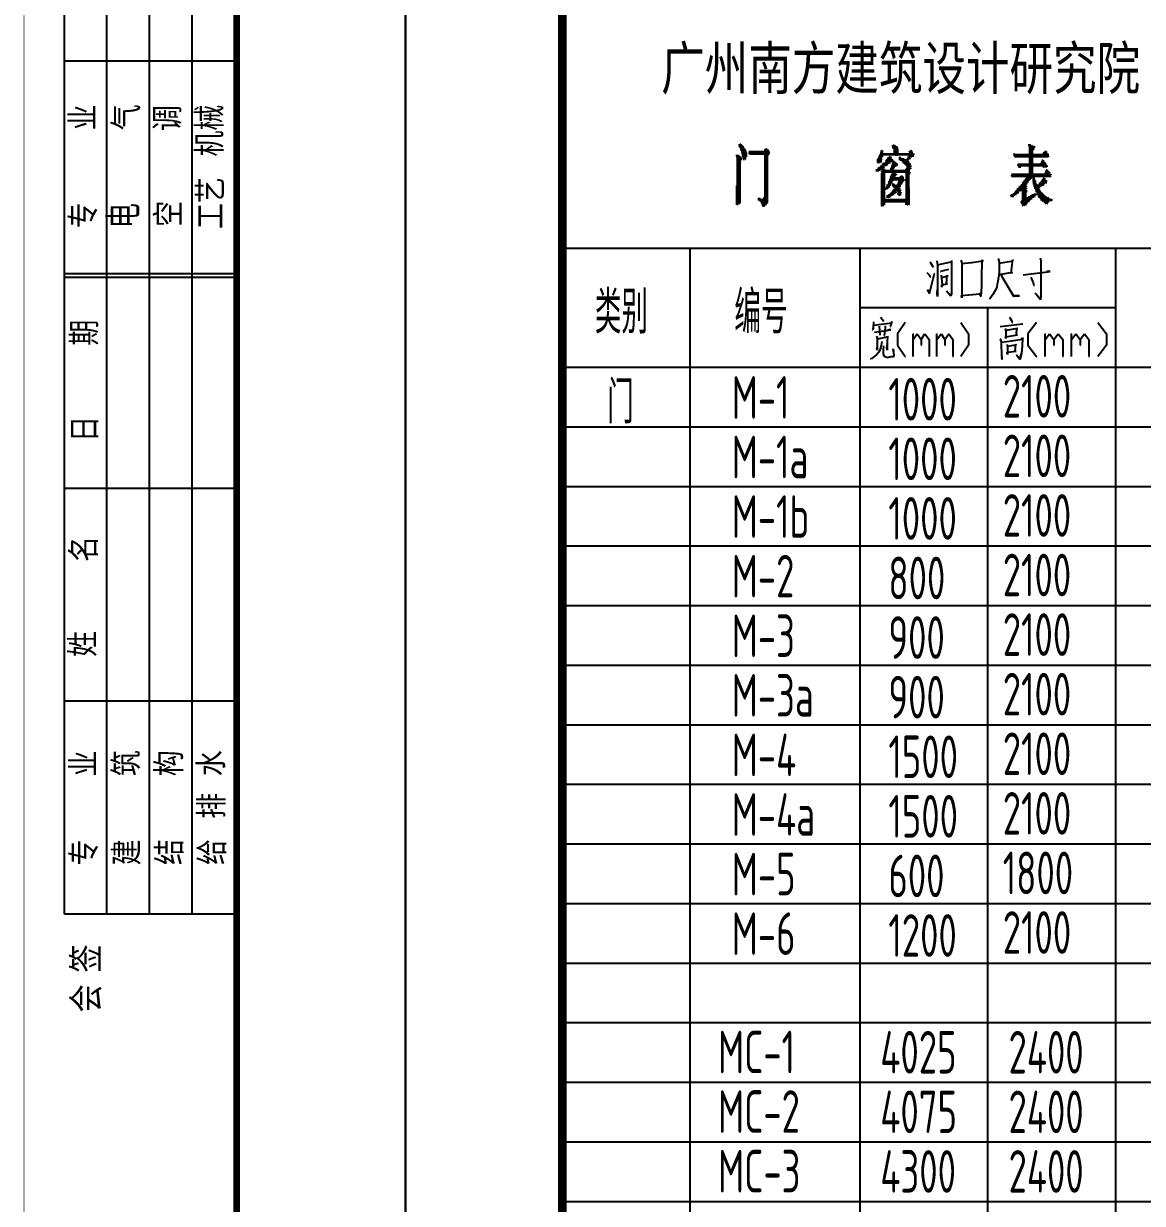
# Model space of a CAD drawing. Extents: x -357449 to -117302, y 127569 to 244935.
# Drawn here: x -351355 to -344784, y 147571 to 154501 of the extents above; entities that cross this region are included whole.
import ezdxf

# ---------------------------------------------------------------- set-up
doc = ezdxf.new("R2010")
doc.units = 0
doc.header["$MEASUREMENT"] = 0
doc.layers.get('0').update_dxf_attribs({"linetype": 'CONTINUOUS'})
doc.layers.add('14', color=7, linetype='CONTINUOUS')
doc.styles.add('HZ', font='txt', dxfattribs={"width": 0.75, "oblique": 10, "bigfont": 'hztxt'})
doc.styles.add('ST', font='SimSun.ttf', dxfattribs={"height": 300})
doc.styles.add('TSS', font='tssdeng.shx', dxfattribs={"width": 0.85, "bigfont": 'tssdchn.shx'})

# ---------------------------------------------------------------- blocks, each defined once
blk = doc.blocks.new('NF-TK1')
at = {"layer": '14'}
for p, q in [((-2025, -15000), (-2025, 0)), ((-1525, -15000), (-1525, 0)), ((-1025, -15000), (-1025, 0)), ((-525, -15000), (-525, 0)), ((-25, -4980), (-2025, -4980)), ((-25, -7480), (-2025, -7480)), ((-25, -7520), (-2025, -7520)), ((-25, -10000), (-2025, -10000)), ((-25, -12500), (-2025, -12500)), ((-25, -15000), (-2025, -15000))]:
    blk.add_line(p, q, dxfattribs=at)
at = {"layer": '14', "style": 'HZ'}
for s, height, width, p in [('业', 320, 0.95, (-1641, -5793)), ('气', 320, 0.95, (-1133, -5791)), ('调', 320, 0.95, (-648, -5801)), ('机械', 320, 0.95, (-154, -6100)), ('工艺', 320, 0.95, (-141, -6950)), ('空', 320, 0.95, (-634, -6925)), ('专', 320, 0.95, (-1636, -6943)), ('电', 370, 0.8, (-1137, -6943)), ('期', 320, 0.95, (-1625, -8321)), ('日', 320, 0.95, (-1621, -9452)), ('名', 320, 0.95, (-1631, -10862)), ('姓', 320, 0.95, (-1642, -11978)), ('业', 320, 0.95, (-1633, -13383)), ('筑', 320, 0.95, (-1132, -13380)), ('构', 320, 0.95, (-629, -13380)), ('水', 320, 0.95, (-135, -13380)), ('排', 320, 0.95, (-130, -13880)), ('建', 320, 0.95, (-1127, -14428)), ('结', 320, 0.95, (-624, -14423)), ('给', 320, 0.95, (-124, -14423)), ('专', 320, 0.95, (-1628, -14428)), ('签', 350, 0.95, (-1586, -15688)), ('会', 350, 0.95, (-1586, -16157))]:
    blk.add_text(s, height=height, rotation=90, dxfattribs=dict(at, width=width)).set_placement(p)

msp = doc.modelspace()

# ---------------------------------------------------------------- linework, layer by layer
for p, q in [((-349113.06, 155136.22), (-349113.06, 136436.22)), ((-349113.06, 155136.22), (-349113.06, 136436.22)), ((-348190.91, 153182.84), (-339190.91, 153182.84)), ((-347440.91, 136982.84), (-347440.91, 153182.84)), ((-346440.91, 136982.84), (-346440.91, 153182.84)), ((-344940.91, 136982.84), (-344940.91, 153182.84)), ((-346032.67, 153100.07), (-346031.17, 153100.07)), ((-346031.17, 153100.07), (-346019.16, 153080.57)), ((-345992.15, 153107.57), (-345987.65, 153080.57)), ((-345987.65, 153085.07), (-345899.1, 153103.07)), ((-345899.1, 153103.07), (-345905.11, 153107.57)), ((-345905.11, 153107.57), (-345905.11, 152938.08)), ((-345849.58, 153112.07), (-345845.07, 153094.07)), ((-345845.07, 153094.07), (-345843.57, 152935.08)), ((-345789.55, 153097.07), (-345843.57, 153091.07)), ((-345786.55, 153097.07), (-345789.55, 153097.07)), ((-345732.52, 153103.07), (-345786.55, 153097.07)), ((-345719.01, 153107.57), (-345732.52, 153103.07)), ((-345726.51, 153005.58), (-345725.01, 153113.57)), ((-345725.01, 153113.57), (-345719.01, 153107.57)), ((-345631.97, 153122.57), (-345625.96, 153100.07)), ((-345625.96, 153100.07), (-345624.46, 153083.57)), ((-345624.46, 153094.07), (-345543.42, 153107.57)), ((-345549.42, 153100.07), (-345556.93, 153037.08)), ((-345546.42, 153113.57), (-345549.42, 153100.07)), ((-345543.42, 153107.57), (-345546.42, 153113.57)), ((-345384.34, 153125.57), (-345381.34, 153110.57)), ((-345381.34, 153110.57), (-345379.84, 152908.09)), ((-346049.18, 153040.08), (-346035.67, 153026.58)), ((-346035.67, 153026.58), (-346028.17, 153014.58)), ((-346034.17, 152915.58), (-346004.16, 153032.58)), ((-346019.16, 153080.57), (-346011.66, 153070.07)), ((-346011.66, 153070.07), (-346010.16, 153070.07)), ((-346004.16, 153032.58), (-346002.66, 153032.58)), ((-345987.65, 153080.57), (-345987.65, 153074.57)), ((-345987.65, 153074.57), (-345987.65, 152899.09)), ((-345923.11, 153056.58), (-345969.64, 153044.58)), ((-345969.64, 153044.58), (-345968.14, 153044.58)), ((-345966.64, 153023.58), (-345963.64, 153008.58)), ((-345935.12, 152972.58), (-345930.62, 153023.58)), ((-345930.62, 153023.58), (-345927.62, 153017.58)), ((-345843.57, 153091.07), (-345842.07, 153091.07)), ((-345625.96, 153044.58), (-345627.46, 153020.58)), ((-345547.92, 153038.58), (-345627.46, 153026.58)), ((-345627.46, 153026.58), (-345625.96, 153026.58)), ((-345624.46, 153061.08), (-345625.96, 153044.58)), ((-345624.46, 153083.57), (-345624.46, 153061.08)), ((-345613.96, 153026.58), (-345610.96, 153020.58)), ((-345556.93, 153037.08), (-345546.42, 153038.58)), ((-345546.42, 153038.58), (-345547.92, 153038.58)), ((-345483.39, 153025.08), (-345325.81, 153046.08)), ((-345334.81, 153047.58), (-345345.32, 153044.58)), ((-345345.32, 153044.58), (-345343.82, 153044.58)), ((-345325.81, 153046.08), (-345334.81, 153047.58)), ((-346028.17, 153014.58), (-346026.67, 153014.58)), ((-345927.62, 153017.58), (-345963.64, 153008.58)), ((-345963.64, 153008.58), (-345960.63, 152966.58)), ((-345963.64, 153008.58), (-345962.13, 153008.58)), ((-345962.13, 152966.58), (-345929.12, 152972.58)), ((-345960.63, 152966.58), (-345962.13, 152953.08)), ((-345962.13, 152959.08), (-345962.13, 152966.58)), ((-345962.13, 152953.08), (-345962.13, 152959.08)), ((-345929.12, 152972.58), (-345935.12, 152972.58)), ((-345729.52, 152926.08), (-345728.02, 152960.58)), ((-345728.02, 152960.58), (-345726.51, 153005.58)), ((-345639.47, 152956.08), (-345645.47, 152939.58)), ((-345636.47, 152971.08), (-345639.47, 152956.08)), ((-345633.47, 152986.08), (-345636.47, 152971.08)), ((-345630.47, 153004.08), (-345633.47, 152986.08)), ((-345627.46, 153020.58), (-345630.47, 153004.08)), ((-345610.96, 153020.58), (-345540.42, 152900.59)), ((-345438.37, 153011.58), (-345424.86, 152978.58)), ((-345424.86, 152978.58), (-345421.86, 152962.08)), ((-345421.86, 152962.08), (-345420.36, 152962.08)), ((-346047.68, 152939.58), (-346034.17, 152915.58)), ((-345989.15, 152915.58), (-345987.65, 152941.08)), ((-345987.65, 152899.09), (-345989.15, 152915.58)), ((-345987.65, 152941.08), (-345986.15, 152941.08)), ((-345909.61, 152900.59), (-345933.62, 152929.08)), ((-345933.62, 152929.08), (-345908.11, 152905.09)), ((-345906.61, 152908.09), (-345909.61, 152900.59)), ((-345908.11, 152905.09), (-345906.61, 152905.09)), ((-345905.11, 152914.09), (-345906.61, 152908.09)), ((-345905.11, 152938.08), (-345905.11, 152926.08)), ((-345905.11, 152926.08), (-345905.11, 152914.09)), ((-345846.58, 152905.09), (-345738.52, 152914.09)), ((-345843.57, 152890.09), (-345846.58, 152905.09)), ((-345843.57, 152935.08), (-345843.57, 152929.08)), ((-345843.57, 152929.08), (-345843.57, 152890.09)), ((-345738.52, 152914.09), (-345743.02, 152915.58)), ((-345743.02, 152915.58), (-345731.02, 152899.09)), ((-345731.02, 152899.09), (-345729.52, 152926.08)), ((-345673.99, 152893.09), (-345682.99, 152882.59)), ((-345669.49, 152899.09), (-345673.99, 152893.09)), ((-345661.98, 152909.59), (-345669.49, 152899.09)), ((-345654.48, 152923.08), (-345661.98, 152909.59)), ((-345645.47, 152939.58), (-345654.48, 152923.08)), ((-345540.42, 152905.09), (-345555.43, 152926.08)), ((-345555.43, 152926.08), (-345553.93, 152926.08)), ((-345507.4, 152902.09), (-345540.42, 152905.09)), ((-345540.42, 152900.59), (-345537.42, 152900.59)), ((-345537.42, 152900.59), (-345505.9, 152902.09)), ((-345505.9, 152902.09), (-345507.4, 152902.09)), ((-345397.85, 152900.59), (-345414.35, 152918.58)), ((-345414.35, 152918.58), (-345382.84, 152885.59)), ((-345396.35, 152896.09), (-345397.85, 152900.59)), ((-345382.84, 152879.59), (-345396.35, 152896.09)), ((-345379.84, 152905.09), (-345382.84, 152879.59)), ((-345382.84, 152885.59), (-345381.34, 152885.59)), ((-345379.84, 152908.09), (-345379.84, 152905.09)), ((-347440.91, 136982.84), (-347440.91, 152832.84)), ((-346440.91, 136982.84), (-346440.91, 152832.84)), ((-346440.91, 152832.84), (-344940.91, 152832.84)), ((-345690.91, 136982.84), (-345690.91, 152832.84)), ((-345682.99, 152882.59), (-345681.49, 152882.59)), ((-344940.91, 136982.84), (-344940.91, 152832.84)), ((-346362.84, 152749.1), (-346364.34, 152737.1)), ((-346322.32, 152776.09), (-346310.31, 152762.6)), ((-346310.31, 152762.6), (-346307.31, 152758.1)), ((-346307.31, 152758.1), (-346307.31, 152752.1)), ((-346307.31, 152752.1), (-346305.81, 152752.1)), ((-346254.78, 152752.1), (-346265.29, 152722.1)), ((-346256.29, 152744.6), (-346254.78, 152752.1)), ((-346176.74, 152746.1), (-346223.27, 152678.6)), ((-345851.08, 152746.1), (-345804.55, 152678.6)), ((-345564.43, 152776.09), (-345552.43, 152758.1)), ((-345552.43, 152758.1), (-345549.42, 152746.1)), ((-345549.42, 152746.1), (-345547.92, 152746.1)), ((-345405.35, 152746.1), (-345456.38, 152678.6)), ((-345046.67, 152746.1), (-344994.14, 152678.6)), ((-346365.84, 152713.1), (-346368.84, 152702.6)), ((-346368.84, 152702.6), (-346367.34, 152702.6)), ((-346364.34, 152737.1), (-346365.84, 152725.1)), ((-346365.84, 152725.1), (-346365.84, 152713.1)), ((-346364.34, 152729.6), (-346256.29, 152744.6)), ((-346358.34, 152689.1), (-346262.29, 152702.6)), ((-346329.82, 152723.6), (-346326.82, 152671.1)), ((-346295.31, 152711.6), (-346299.81, 152669.6)), ((-346295.31, 152726.6), (-346295.31, 152711.6)), ((-346265.29, 152704.1), (-346280.3, 152699.6)), ((-346280.3, 152699.6), (-346278.8, 152699.6)), ((-346265.29, 152722.1), (-346263.79, 152722.1)), ((-346262.29, 152702.6), (-346265.29, 152704.1)), ((-346223.27, 152678.6), (-346223.27, 152612.61)), ((-346130.22, 152678.6), (-346128.72, 152678.6)), ((-346130.22, 152645.6), (-346107.71, 152678.6)), ((-346130.22, 152545.11), (-346130.22, 152678.6)), ((-346107.71, 152678.6), (-346083.7, 152645.6)), ((-346083.7, 152645.6), (-346061.19, 152678.6)), ((-346061.19, 152678.6), (-346037.17, 152645.6)), ((-345990.65, 152678.6), (-345989.15, 152678.6)), ((-345990.65, 152645.6), (-345966.64, 152678.6)), ((-345990.65, 152545.11), (-345990.65, 152678.6)), ((-345966.64, 152678.6), (-345944.13, 152645.6)), ((-345944.13, 152645.6), (-345920.11, 152678.6)), ((-345920.11, 152678.6), (-345897.6, 152645.6)), ((-345804.55, 152678.6), (-345804.55, 152612.61)), ((-345619.96, 152722.1), (-345487.89, 152738.6)), ((-345589.94, 152710.1), (-345586.94, 152696.6)), ((-345517.91, 152710.1), (-345586.94, 152699.6)), ((-345586.94, 152699.6), (-345585.44, 152699.6)), ((-345586.94, 152696.6), (-345585.44, 152651.6)), ((-345523.91, 152674.1), (-345520.91, 152713.1)), ((-345520.91, 152713.1), (-345517.91, 152710.1)), ((-345487.89, 152738.6), (-345486.39, 152738.6)), ((-345456.38, 152678.6), (-345456.38, 152612.61)), ((-345354.32, 152678.6), (-345352.82, 152678.6)), ((-345354.32, 152645.6), (-345328.81, 152678.6)), ((-345354.32, 152545.11), (-345354.32, 152678.6)), ((-345328.81, 152678.6), (-345303.3, 152645.6)), ((-345303.3, 152645.6), (-345277.78, 152678.6)), ((-345277.78, 152678.6), (-345250.77, 152645.6)), ((-345199.74, 152678.6), (-345198.24, 152678.6)), ((-345199.74, 152645.6), (-345174.23, 152678.6)), ((-345199.74, 152545.11), (-345199.74, 152678.6)), ((-345174.23, 152678.6), (-345148.72, 152645.6)), ((-345148.72, 152645.6), (-345123.21, 152678.6)), ((-345123.21, 152678.6), (-345097.69, 152645.6)), ((-344994.14, 152678.6), (-344994.14, 152612.61)), ((-346344.83, 152665.1), (-346341.83, 152651.6)), ((-346341.83, 152651.6), (-346341.83, 152626.1)), ((-346341.83, 152626.1), (-346341.83, 152623.1)), ((-346341.83, 152623.1), (-346341.83, 152594.61)), ((-346340.33, 152650.1), (-346280.3, 152660.6)), ((-346326.82, 152671.1), (-346325.32, 152671.1)), ((-346317.82, 152611.11), (-346323.82, 152588.61)), ((-346317.82, 152611.11), (-346323.82, 152588.61)), ((-346314.82, 152633.6), (-346317.82, 152611.11)), ((-346304.31, 152608.11), (-346305.81, 152587.11)), ((-346304.31, 152608.11), (-346305.81, 152587.11)), ((-346299.81, 152669.6), (-346298.31, 152669.6)), ((-346284.8, 152594.61), (-346283.3, 152614.11)), ((-346281.8, 152665.1), (-346283.3, 152630.6)), ((-346283.3, 152630.6), (-346283.3, 152584.11)), ((-346283.3, 152614.11), (-346281.8, 152614.11)), ((-346280.3, 152660.6), (-346281.8, 152665.1)), ((-346223.27, 152612.61), (-346176.74, 152545.11)), ((-346083.7, 152645.6), (-346083.7, 152612.61)), ((-346083.7, 152612.61), (-346082.2, 152612.61)), ((-346037.17, 152645.6), (-346037.17, 152545.11)), ((-345944.13, 152645.6), (-345944.13, 152612.61)), ((-345944.13, 152612.61), (-345942.62, 152612.61)), ((-345897.6, 152645.6), (-345897.6, 152545.11)), ((-345804.55, 152612.61), (-345851.08, 152545.11)), ((-345610.96, 152632.1), (-345616.96, 152650.1)), ((-345616.96, 152650.1), (-345615.46, 152650.1)), ((-345612.46, 152630.6), (-345552.43, 152638.1)), ((-345610.96, 152606.61), (-345610.96, 152632.1)), ((-345588.44, 152660.6), (-345517.91, 152672.6)), ((-345585.44, 152651.6), (-345588.44, 152660.6)), ((-345579.44, 152617.11), (-345576.44, 152605.11)), ((-345528.41, 152612.61), (-345576.44, 152605.11)), ((-345552.43, 152638.1), (-345489.39, 152647.1)), ((-345531.41, 152578.11), (-345526.91, 152618.61)), ((-345525.41, 152617.11), (-345528.41, 152612.61)), ((-345526.91, 152618.61), (-345525.41, 152617.11)), ((-345517.91, 152672.6), (-345523.91, 152674.1)), ((-345487.89, 152647.1), (-345492.39, 152579.61)), ((-345489.39, 152647.1), (-345489.39, 152656.1)), ((-345489.39, 152656.1), (-345483.39, 152651.6)), ((-345483.39, 152651.6), (-345487.89, 152647.1)), ((-345456.38, 152612.61), (-345405.35, 152545.11)), ((-345303.3, 152645.6), (-345303.3, 152612.61)), ((-345303.3, 152612.61), (-345301.8, 152612.61)), ((-345250.77, 152645.6), (-345250.77, 152545.11)), ((-345148.72, 152645.6), (-345148.72, 152612.61)), ((-345148.72, 152612.61), (-345147.22, 152612.61)), ((-345097.69, 152645.6), (-345097.69, 152545.11)), ((-344994.14, 152612.61), (-345046.67, 152545.11)), ((-346359.84, 152545.11), (-346373.35, 152534.61)), ((-346359.84, 152545.11), (-346373.35, 152534.61)), ((-346344.83, 152555.61), (-346359.84, 152545.11)), ((-346344.83, 152555.61), (-346359.84, 152545.11)), ((-346332.82, 152572.11), (-346344.83, 152555.61)), ((-346332.82, 152572.11), (-346344.83, 152555.61)), ((-346343.33, 152591.61), (-346340.33, 152606.61)), ((-346343.33, 152591.61), (-346340.33, 152606.61)), ((-346341.83, 152584.11), (-346343.33, 152591.61)), ((-346341.83, 152584.11), (-346343.33, 152591.61)), ((-346341.83, 152594.61), (-346341.83, 152584.11)), ((-346340.33, 152606.61), (-346338.83, 152606.61)), ((-346340.33, 152606.61), (-346338.83, 152606.61)), ((-346323.82, 152588.61), (-346332.82, 152572.11)), ((-346323.82, 152588.61), (-346332.82, 152572.11)), ((-346305.81, 152587.11), (-346305.81, 152561.61)), ((-346305.81, 152587.11), (-346305.81, 152561.61)), ((-346305.81, 152561.61), (-346302.81, 152548.11)), ((-346305.81, 152561.61), (-346302.81, 152548.11)), ((-346302.81, 152548.11), (-346295.31, 152545.11)), ((-346302.81, 152548.11), (-346295.31, 152545.11)), ((-346295.31, 152545.11), (-346281.8, 152540.61)), ((-346295.31, 152545.11), (-346281.8, 152540.61)), ((-346283.3, 152584.11), (-346284.8, 152594.61)), ((-346283.3, 152584.11), (-346284.8, 152594.61)), ((-346281.8, 152540.61), (-346260.79, 152545.11)), ((-346281.8, 152540.61), (-346260.79, 152545.11)), ((-346260.79, 152545.11), (-346248.78, 152546.61)), ((-346260.79, 152545.11), (-346248.78, 152546.61)), ((-346248.78, 152546.61), (-346242.78, 152548.11)), ((-346248.78, 152546.61), (-346242.78, 152548.11)), ((-346241.28, 152551.11), (-346247.28, 152591.61)), ((-346247.28, 152591.61), (-346244.28, 152551.11)), ((-346247.28, 152591.61), (-346244.28, 152551.11)), ((-346241.28, 152551.11), (-346247.28, 152591.61)), ((-346244.28, 152551.11), (-346242.78, 152551.11)), ((-346244.28, 152551.11), (-346242.78, 152551.11)), ((-346242.78, 152548.11), (-346241.28, 152551.11)), ((-346242.78, 152548.11), (-346241.28, 152551.11)), ((-346176.74, 152545.11), (-346175.24, 152545.11)), ((-346176.74, 152545.11), (-346175.24, 152545.11)), ((-346037.17, 152545.11), (-346035.67, 152545.11)), ((-346037.17, 152545.11), (-346035.67, 152545.11)), ((-345897.6, 152545.11), (-345896.1, 152545.11)), ((-345897.6, 152545.11), (-345896.1, 152545.11)), ((-345851.08, 152545.11), (-345849.58, 152545.11)), ((-345851.08, 152545.11), (-345849.58, 152545.11)), ((-345607.95, 152528.61), (-345610.96, 152606.61)), ((-345607.95, 152528.61), (-345610.96, 152606.61)), ((-345609.45, 152548.11), (-345610.96, 152539.11)), ((-345609.45, 152548.11), (-345610.96, 152539.11)), ((-345610.96, 152539.11), (-345607.95, 152528.61)), ((-345610.96, 152539.11), (-345607.95, 152528.61)), ((-345577.94, 152570.61), (-345576.44, 152570.61)), ((-345576.44, 152558.61), (-345577.94, 152570.61)), ((-345576.44, 152558.61), (-345577.94, 152570.61)), ((-345577.94, 152570.61), (-345576.44, 152570.61)), ((-345576.44, 152605.11), (-345574.94, 152605.11)), ((-345576.44, 152605.11), (-345576.44, 152558.61)), ((-345576.44, 152605.11), (-345576.44, 152558.61)), ((-345576.44, 152605.11), (-345574.94, 152605.11)), ((-345576.44, 152570.61), (-345525.41, 152578.11)), ((-345576.44, 152570.61), (-345525.41, 152578.11)), ((-345525.41, 152578.11), (-345531.41, 152578.11)), ((-345525.41, 152578.11), (-345531.41, 152578.11)), ((-345502.9, 152528.61), (-345523.91, 152554.11)), ((-345523.91, 152554.11), (-345522.41, 152554.11)), ((-345523.91, 152554.11), (-345522.41, 152554.11)), ((-345502.9, 152528.61), (-345523.91, 152554.11)), ((-345502.9, 152528.61), (-345495.4, 152558.61)), ((-345499.9, 152540.61), (-345502.9, 152528.61)), ((-345495.4, 152558.61), (-345499.9, 152540.61)), ((-345492.39, 152579.61), (-345495.4, 152558.61)), ((-345492.39, 152579.61), (-345495.4, 152558.61)), ((-345405.35, 152545.11), (-345403.85, 152545.11)), ((-345405.35, 152545.11), (-345403.85, 152545.11)), ((-345250.77, 152545.11), (-345249.27, 152545.11)), ((-345250.77, 152545.11), (-345249.27, 152545.11)), ((-345097.69, 152545.11), (-345096.19, 152545.11)), ((-345097.69, 152545.11), (-345096.19, 152545.11)), ((-345046.67, 152545.11), (-345045.17, 152545.11)), ((-345046.67, 152545.11), (-345045.17, 152545.11)), ((-348190.91, 152482.84), (-339190.91, 152482.84)), ((-346373.35, 152534.61), (-346380.85, 152531.61)), ((-346373.35, 152534.61), (-346380.85, 152531.61)), ((-346380.85, 152531.61), (-346379.35, 152531.61)), ((-346380.85, 152531.61), (-346379.35, 152531.61)), ((-345690.91, 136982.84), (-345690.91, 152482.84)), ((-348190.91, 152132.84), (-339190.91, 152132.84)), ((-348190.91, 151782.84), (-339190.91, 151782.84)), ((-348190.91, 151432.84), (-339190.91, 151432.84)), ((-348190.91, 151082.84), (-339190.91, 151082.84)), ((-348190.91, 150732.84), (-339190.91, 150732.84)), ((-348190.91, 150732.84), (-339190.91, 150732.84)), ((-348190.91, 150382.84), (-339190.91, 150382.84)), ((-348190.91, 150382.84), (-339190.91, 150382.84)), ((-348190.91, 150032.84), (-339190.91, 150032.84)), ((-348190.91, 149682.84), (-339190.91, 149682.84)), ((-348190.91, 149332.84), (-339190.91, 149332.84)), ((-348190.91, 148982.84), (-339190.91, 148982.84)), ((-348190.91, 148632.84), (-339190.91, 148632.84)), ((-348190.91, 148282.84), (-339190.91, 148282.84)), ((-348190.91, 147932.84), (-339190.91, 147932.84)), ((-348190.91, 147932.84), (-339190.91, 147932.84)), ((-348190.91, 147582.84), (-339190.91, 147582.84))]:
    msp.add_line(p, q)
at = {"color": 7}
for p, q in [((-347152.45, 153793.02), (-347152.45, 153787.03)), ((-347152.45, 153787.03), (-347147.95, 153781.03)), ((-347147.95, 153773.53), (-347147.95, 153793.02)), ((-347147.95, 153793.02), (-347143.45, 153793.02)), ((-347143.45, 153793.02), (-347143.45, 153767.53)), ((-347140.45, 153755.53), (-347140.45, 153787.03)), ((-347140.45, 153787.03), (-347135.94, 153787.03)), ((-347135.94, 153787.03), (-347135.94, 153743.53)), ((-346251.78, 153787.03), (-346251.78, 153781.03)), ((-346247.28, 153767.53), (-346247.28, 153787.03)), ((-346247.28, 153787.03), (-346242.78, 153787.03)), ((-346242.78, 153787.03), (-346242.78, 153755.53)), ((-346239.78, 153730.03), (-346239.78, 153787.03)), ((-346239.78, 153787.03), (-346235.27, 153781.03)), ((-345450.33, 153793.02), (-345450.33, 153787.03)), ((-345450.33, 153787.03), (-345447.33, 153781.03)), ((-345447.33, 153793.02), (-345447.33, 153698.53)), ((-345447.33, 153781.03), (-345447.33, 153793.02)), ((-345442.83, 153773.53), (-345442.83, 153787.03)), ((-345442.83, 153787.03), (-345438.33, 153787.03)), ((-345438.33, 153787.03), (-345438.33, 153692.53)), ((-345435.33, 153692.53), (-345435.33, 153787.03)), ((-345435.33, 153787.03), (-345430.82, 153781.03)), ((-347168.96, 153730.03), (-347168.96, 153724.03)), ((-347168.96, 153724.03), (-347164.46, 153718.03)), ((-347164.46, 153718.03), (-347164.46, 153730.03)), ((-347164.46, 153730.03), (-347164.46, 153436.05)), ((-347159.96, 153730.03), (-347156.95, 153724.03)), ((-347159.96, 153443.55), (-347159.96, 153730.03)), ((-347156.95, 153724.03), (-347156.95, 153631.04)), ((-347152.45, 153724.03), (-347147.95, 153718.03)), ((-347152.45, 153637.04), (-347152.45, 153724.03)), ((-347147.95, 153781.03), (-347147.95, 153773.53)), ((-347147.95, 153718.03), (-347147.95, 153623.54)), ((-347143.45, 153767.53), (-347140.45, 153761.53)), ((-347140.45, 153761.53), (-347140.45, 153755.53)), ((-347135.94, 153743.53), (-347131.44, 153736.03)), ((-347131.44, 153781.03), (-347128.44, 153773.53)), ((-347131.44, 153718.03), (-347131.44, 153781.03)), ((-347131.44, 153736.03), (-347131.44, 153718.03)), ((-347128.44, 153773.53), (-347128.44, 153706.03)), ((-347123.94, 153767.53), (-347119.44, 153761.53)), ((-347123.94, 153706.03), (-347123.94, 153767.53)), ((-347119.44, 153761.53), (-347119.44, 153706.03)), ((-347114.93, 153755.53), (-347114.93, 153743.53)), ((-347114.93, 153706.03), (-347114.93, 153755.53)), ((-347114.93, 153743.53), (-347111.93, 153743.53)), ((-347111.93, 153743.53), (-347111.93, 153718.03)), ((-347111.93, 153718.03), (-347110.43, 153718.03)), ((-347095.42, 153749.53), (-347033.89, 153749.53)), ((-347095.42, 153743.53), (-347090.92, 153736.03)), ((-347066.91, 153743.53), (-347095.42, 153743.53)), ((-347090.92, 153736.03), (-347030.89, 153736.03)), ((-347005.38, 153743.53), (-347066.91, 153743.53)), ((-347033.89, 153749.53), (-347005.38, 153749.53)), ((-347030.89, 153736.03), (-347005.38, 153736.03)), ((-347005.38, 153749.53), (-347005.38, 153743.53)), ((-347005.38, 153736.03), (-347003.88, 153736.03)), ((-347002.38, 153761.53), (-347002.38, 153436.05)), ((-346997.87, 153767.53), (-346997.87, 153436.05)), ((-346993.37, 153767.53), (-346990.37, 153761.53)), ((-346993.37, 153443.55), (-346993.37, 153767.53)), ((-346990.37, 153761.53), (-346990.37, 153449.55)), ((-346985.87, 153761.53), (-346981.36, 153755.53)), ((-346985.87, 153449.55), (-346985.87, 153761.53)), ((-346981.36, 153755.53), (-346981.36, 153730.03)), ((-346981.36, 153730.03), (-346976.86, 153736.03)), ((-346976.86, 153749.53), (-346975.36, 153749.53)), ((-346976.86, 153736.03), (-346976.86, 153749.53)), ((-346332.82, 153718.03), (-346332.82, 153686.53)), ((-346323.82, 153730.03), (-346328.32, 153724.03)), ((-346328.32, 153724.03), (-346328.32, 153686.53)), ((-346125.72, 153730.03), (-346323.82, 153730.03)), ((-346323.82, 153686.53), (-346323.82, 153724.03)), ((-346323.82, 153724.03), (-346320.82, 153724.03)), ((-346320.82, 153743.53), (-346320.82, 153736.03)), ((-346320.82, 153736.03), (-346319.32, 153736.03)), ((-346320.82, 153724.03), (-346320.82, 153686.53)), ((-346316.32, 153698.53), (-346316.32, 153755.53)), ((-346316.32, 153755.53), (-346311.81, 153755.53)), ((-346311.81, 153755.53), (-346311.81, 153718.03)), ((-346311.81, 153718.03), (-346311.81, 153736.03)), ((-346311.81, 153736.03), (-346308.81, 153736.03)), ((-346308.81, 153736.03), (-346307.31, 153736.03)), ((-346304.31, 153736.03), (-346242.78, 153736.03)), ((-346271.29, 153718.03), (-346263.79, 153718.03)), ((-346263.79, 153718.03), (-346259.29, 153712.03)), ((-346251.78, 153781.03), (-346247.28, 153773.53)), ((-346247.28, 153773.53), (-346247.28, 153767.53)), ((-346242.78, 153755.53), (-346239.78, 153749.53)), ((-346242.78, 153736.03), (-346241.28, 153736.03)), ((-346239.78, 153749.53), (-346239.78, 153730.03)), ((-346235.27, 153781.03), (-346235.27, 153730.03)), ((-346235.27, 153730.03), (-346230.77, 153730.03)), ((-346230.77, 153781.03), (-346226.27, 153773.53)), ((-346230.77, 153730.03), (-346230.77, 153781.03)), ((-346226.27, 153773.53), (-346226.27, 153730.03)), ((-346226.27, 153730.03), (-346223.27, 153730.03)), ((-346223.27, 153730.03), (-346223.27, 153767.53)), ((-346223.27, 153767.53), (-346223.27, 153736.03)), ((-346223.27, 153736.03), (-346218.77, 153736.03)), ((-346218.77, 153736.03), (-346157.23, 153736.03)), ((-346157.23, 153718.03), (-346161.74, 153712.03)), ((-346157.23, 153736.03), (-346128.72, 153736.03)), ((-346157.23, 153724.03), (-346125.72, 153724.03)), ((-346137.72, 153718.03), (-346157.23, 153718.03)), ((-346149.73, 153749.53), (-346154.23, 153743.53)), ((-346154.23, 153743.53), (-346133.22, 153743.53)), ((-346137.72, 153749.53), (-346149.73, 153749.53)), ((-346145.23, 153755.53), (-346142.23, 153755.53)), ((-346142.23, 153755.53), (-346137.72, 153749.53)), ((-346125.72, 153724.03), (-346137.72, 153724.03)), ((-346137.72, 153724.03), (-346137.72, 153718.03)), ((-346133.22, 153743.53), (-346131.72, 153743.53)), ((-346128.72, 153736.03), (-346125.72, 153730.03)), ((-345540.38, 153736.03), (-345535.88, 153736.03)), ((-345540.38, 153730.03), (-345535.88, 153724.03)), ((-345333.27, 153730.03), (-345540.38, 153730.03)), ((-345535.88, 153736.03), (-345534.38, 153736.03)), ((-345535.88, 153724.03), (-345333.27, 153724.03)), ((-345532.88, 153718.03), (-345531.38, 153718.03)), ((-345337.78, 153718.03), (-345532.88, 153718.03)), ((-345442.83, 153680.53), (-345442.83, 153773.53)), ((-345430.82, 153781.03), (-345430.82, 153686.53)), ((-345426.32, 153781.03), (-345426.32, 153761.53)), ((-345426.32, 153761.53), (-345421.82, 153767.53)), ((-345421.82, 153767.53), (-345421.82, 153781.03)), ((-345421.82, 153781.03), (-345418.82, 153781.03)), ((-345418.82, 153781.03), (-345418.82, 153773.53)), ((-345418.82, 153773.53), (-345417.32, 153773.53)), ((-345361.79, 153743.53), (-345366.29, 153736.03)), ((-345366.29, 153736.03), (-345340.78, 153736.03)), ((-345345.28, 153743.53), (-345361.79, 153743.53)), ((-345357.29, 153749.53), (-345349.78, 153749.53)), ((-345349.78, 153749.53), (-345345.28, 153743.53)), ((-345340.78, 153736.03), (-345337.78, 153730.03)), ((-345337.78, 153730.03), (-345333.27, 153730.03)), ((-345333.27, 153724.03), (-345337.78, 153718.03)), ((-347143.45, 153712.03), (-347143.45, 153698.53)), ((-347143.45, 153698.53), (-347140.45, 153706.03)), ((-347140.45, 153712.03), (-347138.95, 153712.03)), ((-347140.45, 153706.03), (-347140.45, 153712.03)), ((-347128.44, 153706.03), (-347123.94, 153706.03)), ((-347119.44, 153706.03), (-347114.93, 153706.03)), ((-346337.33, 153706.03), (-346340.33, 153706.03)), ((-346340.33, 153706.03), (-346338.83, 153706.03)), ((-346340.33, 153698.53), (-346340.33, 153686.53)), ((-346340.33, 153686.53), (-346338.83, 153686.53)), ((-346337.33, 153649.03), (-346340.33, 153649.03)), ((-346340.33, 153649.03), (-346304.31, 153649.03)), ((-346337.33, 153686.53), (-346337.33, 153706.03)), ((-346332.82, 153686.53), (-346337.33, 153686.53)), ((-346332.82, 153655.03), (-346337.33, 153649.03)), ((-346304.31, 153655.03), (-346332.82, 153655.03)), ((-346328.32, 153686.53), (-346323.82, 153686.53)), ((-346320.82, 153661.03), (-346323.82, 153661.03)), ((-346323.82, 153661.03), (-346299.81, 153661.03)), ((-346320.82, 153686.53), (-346320.82, 153698.53)), ((-346320.82, 153698.53), (-346316.32, 153698.53)), ((-346316.32, 153668.53), (-346320.82, 153661.03)), ((-346287.8, 153668.53), (-346316.32, 153668.53)), ((-346304.31, 153680.53), (-346308.81, 153674.53)), ((-346308.81, 153674.53), (-346283.3, 153674.53)), ((-346275.8, 153680.53), (-346304.31, 153680.53)), ((-346299.81, 153661.03), (-346304.31, 153655.03)), ((-346304.31, 153649.03), (-346299.81, 153643.04)), ((-346295.31, 153686.53), (-346263.79, 153686.53)), ((-346287.8, 153698.53), (-346292.3, 153692.53)), ((-346292.3, 153692.53), (-346242.78, 153692.53)), ((-346251.78, 153698.53), (-346287.8, 153698.53)), ((-346283.3, 153674.53), (-346287.8, 153668.53)), ((-346280.3, 153706.03), (-346283.3, 153706.03)), ((-346283.3, 153706.03), (-346254.78, 153706.03)), ((-346275.8, 153712.03), (-346280.3, 153706.03)), ((-346259.29, 153712.03), (-346275.8, 153712.03)), ((-346263.79, 153686.53), (-346275.8, 153686.53)), ((-346275.8, 153686.53), (-346275.8, 153680.53)), ((-346259.29, 153643.04), (-346259.29, 153655.03)), ((-346259.29, 153655.03), (-346259.29, 153643.04)), ((-346254.78, 153706.03), (-346251.78, 153698.53)), ((-346254.78, 153668.53), (-346254.78, 153643.04)), ((-346251.78, 153680.53), (-346251.78, 153586.04)), ((-346247.28, 153686.53), (-346247.28, 153649.03)), ((-346247.28, 153649.03), (-346242.78, 153655.03)), ((-346242.78, 153692.53), (-346239.78, 153686.53)), ((-346242.78, 153655.03), (-346242.78, 153686.53)), ((-346242.78, 153686.53), (-346239.78, 153686.53)), ((-346239.78, 153686.53), (-346235.27, 153686.53)), ((-346239.78, 153686.53), (-346239.78, 153661.03)), ((-346239.78, 153661.03), (-346238.28, 153661.03)), ((-346235.27, 153686.53), (-346235.27, 153668.53)), ((-346235.27, 153668.53), (-346230.77, 153668.53)), ((-346230.77, 153668.53), (-346230.77, 153680.53)), ((-346230.77, 153680.53), (-346226.27, 153680.53)), ((-346226.27, 153680.53), (-346226.27, 153668.53)), ((-346226.27, 153668.53), (-346224.77, 153668.53)), ((-346202.26, 153712.03), (-346214.26, 153712.03)), ((-346214.26, 153712.03), (-346212.76, 153712.03)), ((-346202.26, 153706.03), (-346214.26, 153706.03)), ((-346214.26, 153706.03), (-346182.75, 153706.03)), ((-346206.76, 153698.53), (-346202.26, 153706.03)), ((-346157.23, 153698.53), (-346206.76, 153698.53)), ((-346202.26, 153706.03), (-346202.26, 153712.03)), ((-346182.75, 153706.03), (-346202.26, 153706.03)), ((-346197.76, 153692.53), (-346161.74, 153692.53)), ((-346154.23, 153686.53), (-346190.25, 153686.53)), ((-346190.25, 153686.53), (-346182.75, 153686.53)), ((-346182.75, 153686.53), (-346182.75, 153680.53)), ((-346182.75, 153680.53), (-346149.73, 153680.53)), ((-346145.23, 153674.53), (-346173.74, 153674.53)), ((-346173.74, 153674.53), (-346170.74, 153668.53)), ((-346170.74, 153649.03), (-346173.74, 153643.04)), ((-346166.24, 153706.03), (-346170.74, 153698.53)), ((-346170.74, 153698.53), (-346157.23, 153698.53)), ((-346170.74, 153668.53), (-346145.23, 153668.53)), ((-346145.23, 153649.03), (-346170.74, 153649.03)), ((-346154.23, 153706.03), (-346166.24, 153706.03)), ((-346145.23, 153661.03), (-346166.24, 153661.03)), ((-346166.24, 153661.03), (-346161.74, 153655.03)), ((-346161.74, 153712.03), (-346149.73, 153712.03)), ((-346161.74, 153692.53), (-346157.23, 153686.53)), ((-346161.74, 153655.03), (-346145.23, 153655.03)), ((-346157.23, 153686.53), (-346154.23, 153686.53)), ((-346149.73, 153712.03), (-346154.23, 153706.03)), ((-346149.73, 153680.53), (-346145.23, 153674.53)), ((-346145.23, 153668.53), (-346145.23, 153661.03)), ((-346145.23, 153655.03), (-346145.23, 153649.03)), ((-345516.37, 153674.53), (-345516.37, 153668.53)), ((-345471.35, 153674.53), (-345516.37, 153674.53)), ((-345516.37, 153668.53), (-345454.84, 153668.53)), ((-345511.87, 153661.03), (-345499.86, 153661.03)), ((-345499.86, 153661.03), (-345498.36, 153661.03)), ((-345409.81, 153674.53), (-345471.35, 153674.53)), ((-345454.84, 153668.53), (-345393.31, 153668.53)), ((-345447.33, 153698.53), (-345447.33, 153605.54)), ((-345442.83, 153586.04), (-345442.83, 153680.53)), ((-345438.33, 153692.53), (-345438.33, 153599.54)), ((-345435.33, 153599.54), (-345435.33, 153692.53)), ((-345430.82, 153686.53), (-345430.82, 153605.54)), ((-345349.78, 153674.53), (-345409.81, 153674.53)), ((-345393.31, 153668.53), (-345345.28, 153668.53)), ((-345381.3, 153680.53), (-345385.8, 153674.53)), ((-345385.8, 153674.53), (-345349.78, 153674.53)), ((-345352.78, 153680.53), (-345381.3, 153680.53)), ((-345373.8, 153698.53), (-345369.29, 153698.53)), ((-345373.8, 153692.53), (-345373.8, 153686.53)), ((-345361.79, 153692.53), (-345373.8, 153692.53)), ((-345373.8, 153686.53), (-345357.29, 153686.53)), ((-345369.29, 153698.53), (-345366.29, 153692.53)), ((-345369.29, 153661.03), (-345367.79, 153661.03)), ((-345345.28, 153661.03), (-345369.29, 153661.03)), ((-345366.29, 153692.53), (-345361.79, 153692.53)), ((-345357.29, 153686.53), (-345352.78, 153680.53)), ((-345345.28, 153668.53), (-345345.28, 153661.03)), ((-347156.95, 153631.04), (-347156.95, 153536.54)), ((-347152.45, 153542.54), (-347152.45, 153637.04)), ((-347147.95, 153623.54), (-347147.95, 153530.54)), ((-346349.33, 153643.04), (-346323.82, 153643.04)), ((-346332.82, 153637.04), (-346349.33, 153637.04)), ((-346349.33, 153637.04), (-346347.83, 153637.04)), ((-346323.82, 153643.04), (-346332.82, 153643.04)), ((-346332.82, 153643.04), (-346332.82, 153637.04)), ((-346295.31, 153643.04), (-346316.32, 153643.04)), ((-346316.32, 153643.04), (-346314.82, 153643.04)), ((-346271.29, 153637.04), (-346316.32, 153637.04)), ((-346316.32, 153637.04), (-346316.32, 153631.04)), ((-346316.32, 153631.04), (-346254.78, 153631.04)), ((-346316.32, 153623.54), (-346316.32, 153530.54)), ((-346311.81, 153617.54), (-346311.81, 153623.54)), ((-346311.81, 153623.54), (-346308.81, 153623.54)), ((-346311.81, 153524.54), (-346311.81, 153617.54)), ((-346308.81, 153623.54), (-346308.81, 153530.54)), ((-346304.31, 153623.54), (-346299.81, 153623.54)), ((-346304.31, 153530.54), (-346304.31, 153623.54)), ((-346299.81, 153643.04), (-346295.31, 153643.04)), ((-346299.81, 153623.54), (-346299.81, 153530.54)), ((-346211.26, 153637.04), (-346271.29, 153637.04)), ((-346263.79, 153593.54), (-346266.79, 153586.04)), ((-346266.79, 153586.04), (-346266.79, 153548.54)), ((-346259.29, 153643.04), (-346263.79, 153643.04)), ((-346263.79, 153643.04), (-346262.29, 153643.04)), ((-346259.29, 153605.54), (-346263.79, 153599.54)), ((-346263.79, 153599.54), (-346262.29, 153599.54)), ((-346247.28, 153593.54), (-346263.79, 153593.54)), ((-346263.79, 153586.04), (-346263.79, 153562.04)), ((-346254.78, 153643.04), (-346259.29, 153643.04)), ((-346259.29, 153568.04), (-346259.29, 153605.54)), ((-346254.78, 153631.04), (-346194.75, 153631.04)), ((-346254.78, 153617.54), (-346254.78, 153574.04)), ((-346251.78, 153586.04), (-346251.78, 153580.04)), ((-346251.78, 153580.04), (-346247.28, 153586.04)), ((-346247.28, 153623.54), (-346247.28, 153593.54)), ((-346247.28, 153593.54), (-346242.78, 153593.54)), ((-346185.75, 153593.54), (-346247.28, 153593.54)), ((-346247.28, 153586.04), (-346185.75, 153586.04)), ((-346242.78, 153593.54), (-346242.78, 153623.54)), ((-346242.78, 153623.54), (-346239.78, 153623.54)), ((-346239.78, 153623.54), (-346239.78, 153605.54)), ((-346239.78, 153605.54), (-346235.27, 153605.54)), ((-346235.27, 153605.54), (-346235.27, 153617.54)), ((-346235.27, 153617.54), (-346230.77, 153617.54)), ((-346230.77, 153617.54), (-346230.77, 153611.54)), ((-346230.77, 153611.54), (-346229.27, 153611.54)), ((-346211.26, 153580.04), (-346214.26, 153574.04)), ((-346149.73, 153637.04), (-346211.26, 153637.04)), ((-346206.76, 153599.54), (-346211.26, 153593.54)), ((-346211.26, 153593.54), (-346185.75, 153593.54)), ((-346182.75, 153580.04), (-346211.26, 153580.04)), ((-346190.25, 153599.54), (-346206.76, 153599.54)), ((-346202.26, 153605.54), (-346194.75, 153605.54)), ((-346194.75, 153631.04), (-346149.73, 153631.04)), ((-346194.75, 153605.54), (-346190.25, 153599.54)), ((-346185.75, 153586.04), (-346182.75, 153586.04)), ((-346182.75, 153586.04), (-346182.75, 153580.04)), ((-346173.74, 153643.04), (-346157.23, 153643.04)), ((-346170.74, 153623.54), (-346170.74, 153530.54)), ((-346166.24, 153623.54), (-346161.74, 153623.54)), ((-346166.24, 153530.54), (-346166.24, 153623.54)), ((-346161.74, 153623.54), (-346161.74, 153530.54)), ((-346157.23, 153643.04), (-346154.23, 153637.04)), ((-346157.23, 153611.54), (-346157.23, 153623.54)), ((-346157.23, 153623.54), (-346157.23, 153530.54)), ((-346154.23, 153617.54), (-346157.23, 153611.54)), ((-346154.23, 153637.04), (-346149.73, 153637.04)), ((-346149.73, 153631.04), (-346154.23, 153623.54)), ((-346154.23, 153623.54), (-346154.23, 153617.54)), ((-345552.39, 153617.54), (-345490.86, 153617.54)), ((-345321.27, 153611.54), (-345552.39, 153611.54)), ((-345552.39, 153611.54), (-345552.39, 153605.54)), ((-345552.39, 153605.54), (-345321.27, 153605.54)), ((-345490.86, 153617.54), (-345450.33, 153617.54)), ((-345475.85, 153580.04), (-345478.85, 153574.04)), ((-345450.33, 153580.04), (-345475.85, 153580.04)), ((-345466.84, 153593.54), (-345471.35, 153586.04)), ((-345471.35, 153586.04), (-345450.33, 153586.04)), ((-345450.33, 153593.54), (-345466.84, 153593.54)), ((-345462.34, 153599.54), (-345450.33, 153599.54)), ((-345450.33, 153617.54), (-345448.83, 153617.54)), ((-345450.33, 153599.54), (-345450.33, 153593.54)), ((-345450.33, 153586.04), (-345450.33, 153580.04)), ((-345447.33, 153605.54), (-345447.33, 153586.04)), ((-345447.33, 153586.04), (-345442.83, 153586.04)), ((-345438.33, 153593.54), (-345435.33, 153599.54)), ((-345438.33, 153599.54), (-345438.33, 153593.54)), ((-345430.82, 153605.54), (-345426.32, 153599.54)), ((-345426.32, 153599.54), (-345426.32, 153617.54)), ((-345426.32, 153617.54), (-345366.29, 153617.54)), ((-345426.32, 153599.54), (-345426.32, 153574.04)), ((-345421.82, 153599.54), (-345421.82, 153586.04)), ((-345421.82, 153556.04), (-345421.82, 153599.54)), ((-345421.82, 153586.04), (-345418.82, 153586.04)), ((-345418.82, 153586.04), (-345418.82, 153542.54)), ((-345414.32, 153580.04), (-345414.32, 153562.04)), ((-345414.32, 153530.54), (-345414.32, 153580.04)), ((-345369.29, 153586.04), (-345373.8, 153580.04)), ((-345373.8, 153580.04), (-345349.78, 153580.04)), ((-345357.29, 153586.04), (-345369.29, 153586.04)), ((-345366.29, 153617.54), (-345324.27, 153617.54)), ((-345366.29, 153593.54), (-345361.79, 153593.54)), ((-345361.79, 153593.54), (-345357.29, 153586.04)), ((-345357.29, 153623.54), (-345355.79, 153623.54)), ((-345328.77, 153623.54), (-345357.29, 153623.54)), ((-345349.78, 153637.04), (-345352.78, 153631.04)), ((-345352.78, 153631.04), (-345333.27, 153631.04)), ((-345349.78, 153643.04), (-345345.28, 153643.04)), ((-345337.78, 153637.04), (-345349.78, 153637.04)), ((-345349.78, 153580.04), (-345345.28, 153574.04)), ((-345345.28, 153643.04), (-345340.78, 153637.04)), ((-345340.78, 153637.04), (-345337.78, 153637.04)), ((-345333.27, 153631.04), (-345328.77, 153623.54)), ((-345324.27, 153617.54), (-345321.27, 153611.54)), ((-345321.27, 153605.54), (-345319.77, 153605.54)), ((-347168.96, 153548.54), (-347168.96, 153455.55)), ((-347156.95, 153536.54), (-347156.95, 153443.55)), ((-347152.45, 153449.55), (-347152.45, 153542.54)), ((-347147.95, 153530.54), (-347147.95, 153449.55)), ((-346316.32, 153530.54), (-346316.32, 153436.05)), ((-346311.81, 153430.05), (-346311.81, 153524.54)), ((-346308.81, 153530.54), (-346308.81, 153436.05)), ((-346304.31, 153436.05), (-346304.31, 153530.54)), ((-346299.81, 153530.54), (-346299.81, 153436.05)), ((-346292.3, 153536.54), (-346292.3, 153530.54)), ((-346292.3, 153530.54), (-346290.8, 153530.54)), ((-346287.8, 153542.54), (-346287.8, 153530.54)), ((-346287.8, 153530.54), (-346283.3, 153530.54)), ((-346280.3, 153556.04), (-346283.3, 153548.54)), ((-346283.3, 153548.54), (-346281.8, 153548.54)), ((-346283.3, 153530.54), (-346283.3, 153542.54)), ((-346283.3, 153542.54), (-346281.8, 153542.54)), ((-346280.3, 153536.54), (-346280.3, 153556.04)), ((-346275.8, 153536.54), (-346280.3, 153536.54)), ((-346271.29, 153574.04), (-346275.8, 153568.04)), ((-346275.8, 153568.04), (-346274.29, 153568.04)), ((-346275.8, 153562.04), (-346275.8, 153536.54)), ((-346271.29, 153548.54), (-346271.29, 153574.04)), ((-346266.79, 153548.54), (-346271.29, 153548.54)), ((-346263.79, 153562.04), (-346262.29, 153562.04)), ((-346254.78, 153574.04), (-346259.29, 153568.04)), ((-346254.78, 153562.04), (-346251.78, 153562.04)), ((-346247.28, 153556.04), (-346254.78, 153556.04)), ((-346254.78, 153556.04), (-346239.78, 153556.04)), ((-346251.78, 153562.04), (-346247.28, 153556.04)), ((-346226.27, 153548.54), (-346251.78, 153548.54)), ((-346251.78, 153548.54), (-346202.26, 153548.54)), ((-346202.26, 153518.54), (-346251.78, 153518.54)), ((-346251.78, 153518.54), (-346251.78, 153511.04)), ((-346251.78, 153511.04), (-346230.77, 153511.04)), ((-346211.26, 153542.54), (-346242.78, 153542.54)), ((-346242.78, 153542.54), (-346239.78, 153536.54)), ((-346239.78, 153530.54), (-346242.78, 153524.54)), ((-346242.78, 153524.54), (-346206.76, 153524.54)), ((-346239.78, 153556.04), (-346238.28, 153556.04)), ((-346239.78, 153536.54), (-346211.26, 153536.54)), ((-346211.26, 153530.54), (-346239.78, 153530.54)), ((-346230.77, 153511.04), (-346235.27, 153505.04)), ((-346223.27, 153556.04), (-346226.27, 153548.54)), ((-346202.26, 153556.04), (-346223.27, 153556.04)), ((-346223.27, 153511.04), (-346202.26, 153511.04)), ((-346194.75, 153568.04), (-346218.77, 153568.04)), ((-346218.77, 153568.04), (-346218.77, 153562.04)), ((-346218.77, 153562.04), (-346197.76, 153562.04)), ((-346214.26, 153574.04), (-346190.25, 153574.04)), ((-346202.26, 153548.54), (-346211.26, 153548.54)), ((-346211.26, 153548.54), (-346211.26, 153542.54)), ((-346211.26, 153536.54), (-346211.26, 153530.54)), ((-346206.76, 153524.54), (-346202.26, 153518.54)), ((-346197.76, 153562.04), (-346202.26, 153556.04)), ((-346202.26, 153511.04), (-346202.26, 153505.04)), ((-346190.25, 153574.04), (-346194.75, 153568.04)), ((-346170.74, 153530.54), (-346170.74, 153436.05)), ((-346166.24, 153436.05), (-346166.24, 153530.54)), ((-346161.74, 153530.54), (-346161.74, 153461.55)), ((-346157.23, 153530.54), (-346157.23, 153436.05)), ((-346154.23, 153530.54), (-346152.73, 153530.54)), ((-346154.23, 153443.55), (-346154.23, 153530.54)), ((-345532.88, 153511.04), (-345511.87, 153511.04)), ((-345528.37, 153511.04), (-345532.88, 153511.04)), ((-345523.87, 153518.54), (-345528.37, 153511.04)), ((-345499.86, 153518.54), (-345523.87, 153518.54)), ((-345516.37, 153530.54), (-345519.37, 153524.54)), ((-345519.37, 153524.54), (-345495.36, 153524.54)), ((-345466.84, 153530.54), (-345516.37, 153530.54)), ((-345511.87, 153511.04), (-345516.37, 153505.04)), ((-345504.36, 153542.54), (-345507.36, 153536.54)), ((-345507.36, 153536.54), (-345466.84, 153536.54)), ((-345466.84, 153542.54), (-345504.36, 153542.54)), ((-345499.86, 153548.54), (-345466.84, 153548.54)), ((-345495.36, 153548.54), (-345499.86, 153548.54)), ((-345495.36, 153524.54), (-345499.86, 153518.54)), ((-345490.86, 153556.04), (-345495.36, 153548.54)), ((-345466.84, 153556.04), (-345490.86, 153556.04)), ((-345483.35, 153568.04), (-345487.85, 153562.04)), ((-345487.85, 153562.04), (-345462.34, 153562.04)), ((-345487.85, 153524.54), (-345487.85, 153436.05)), ((-345459.34, 153568.04), (-345483.35, 153568.04)), ((-345483.35, 153524.54), (-345478.85, 153524.54)), ((-345483.35, 153430.05), (-345483.35, 153524.54)), ((-345478.85, 153574.04), (-345454.84, 153574.04)), ((-345478.85, 153524.54), (-345478.85, 153430.05)), ((-345475.85, 153524.54), (-345471.35, 153524.54)), ((-345475.85, 153436.05), (-345475.85, 153524.54)), ((-345471.35, 153524.54), (-345471.35, 153436.05)), ((-345462.34, 153562.04), (-345466.84, 153556.04)), ((-345466.84, 153548.54), (-345466.84, 153542.54)), ((-345466.84, 153536.54), (-345466.84, 153530.54)), ((-345466.84, 153524.54), (-345466.84, 153511.04)), ((-345466.84, 153511.04), (-345465.34, 153511.04)), ((-345454.84, 153574.04), (-345459.34, 153568.04)), ((-345426.32, 153574.04), (-345421.82, 153568.04)), ((-345421.82, 153568.04), (-345421.82, 153556.04)), ((-345418.82, 153542.54), (-345414.32, 153536.54)), ((-345414.32, 153562.04), (-345409.81, 153562.04)), ((-345414.32, 153536.54), (-345414.32, 153530.54)), ((-345409.81, 153562.04), (-345409.81, 153524.54)), ((-345409.81, 153524.54), (-345406.81, 153518.54)), ((-345406.81, 153511.04), (-345406.81, 153556.04)), ((-345406.81, 153556.04), (-345402.31, 153548.54)), ((-345406.81, 153518.54), (-345406.81, 153511.04)), ((-345402.31, 153548.54), (-345402.31, 153505.04)), ((-345397.81, 153548.54), (-345393.31, 153556.04)), ((-345397.81, 153499.05), (-345397.81, 153548.54)), ((-345393.31, 153556.04), (-345393.31, 153487.05)), ((-345390.3, 153562.04), (-345390.3, 153556.04)), ((-345357.29, 153562.04), (-345390.3, 153562.04)), ((-345390.3, 153556.04), (-345361.79, 153556.04)), ((-345390.3, 153548.54), (-345390.3, 153542.54)), ((-345373.8, 153548.54), (-345390.3, 153548.54)), ((-345390.3, 153542.54), (-345385.8, 153542.54)), ((-345390.3, 153524.54), (-345385.8, 153518.54)), ((-345390.3, 153481.05), (-345390.3, 153524.54)), ((-345385.8, 153542.54), (-345384.3, 153542.54)), ((-345385.8, 153518.54), (-345385.8, 153481.05)), ((-345378.3, 153574.04), (-345381.3, 153568.04)), ((-345381.3, 153568.04), (-345345.28, 153568.04)), ((-345381.3, 153511.04), (-345378.3, 153505.04)), ((-345381.3, 153473.55), (-345381.3, 153511.04)), ((-345345.28, 153574.04), (-345378.3, 153574.04)), ((-345373.8, 153556.04), (-345373.8, 153548.54)), ((-345361.79, 153556.04), (-345373.8, 153556.04)), ((-345357.29, 153568.04), (-345357.29, 153562.04)), ((-345345.28, 153568.04), (-345357.29, 153568.04)), ((-347168.96, 153455.55), (-347168.96, 153436.05)), ((-347164.46, 153436.05), (-347159.96, 153443.55)), ((-347156.95, 153443.55), (-347152.45, 153449.55)), ((-347147.95, 153449.55), (-347146.45, 153449.55)), ((-347042.9, 153473.55), (-347030.89, 153473.55)), ((-347026.39, 153467.55), (-347042.9, 153467.55)), ((-347042.9, 153467.55), (-347005.38, 153467.55)), ((-347033.89, 153461.55), (-347026.39, 153461.55)), ((-347005.38, 153461.55), (-347033.89, 153461.55)), ((-347030.89, 153473.55), (-347026.39, 153467.55)), ((-347026.39, 153461.55), (-347026.39, 153455.55)), ((-347026.39, 153455.55), (-347005.38, 153455.55)), ((-347018.88, 153449.55), (-347018.88, 153443.55)), ((-347005.38, 153449.55), (-347018.88, 153449.55)), ((-347018.88, 153443.55), (-347005.38, 153443.55)), ((-347009.88, 153467.55), (-347002.38, 153481.05)), ((-347005.38, 153467.55), (-347005.38, 153461.55)), ((-347005.38, 153455.55), (-347005.38, 153449.55)), ((-347005.38, 153443.55), (-347005.38, 153436.05)), ((-347002.38, 153481.05), (-347000.87, 153481.05)), ((-346997.87, 153436.05), (-346993.37, 153443.55)), ((-346990.37, 153449.55), (-346985.87, 153449.55)), ((-346299.81, 153436.05), (-346299.81, 153455.55)), ((-346299.81, 153455.55), (-346295.31, 153455.55)), ((-346295.31, 153461.55), (-346292.3, 153467.55)), ((-346292.3, 153467.55), (-346295.31, 153467.55)), ((-346295.31, 153467.55), (-346235.27, 153467.55)), ((-346235.27, 153461.55), (-346295.31, 153461.55)), ((-346295.31, 153455.55), (-346235.27, 153455.55)), ((-346280.3, 153487.05), (-346287.8, 153487.05)), ((-346287.8, 153487.05), (-346259.29, 153487.05)), ((-346266.79, 153481.05), (-346287.8, 153481.05)), ((-346287.8, 153481.05), (-346286.3, 153481.05)), ((-346275.8, 153493.05), (-346280.3, 153487.05)), ((-346251.78, 153493.05), (-346275.8, 153493.05)), ((-346263.79, 153499.05), (-346266.79, 153499.05)), ((-346266.79, 153499.05), (-346242.78, 153499.05)), ((-346259.29, 153487.05), (-346266.79, 153487.05)), ((-346266.79, 153487.05), (-346266.79, 153481.05)), ((-346259.29, 153505.04), (-346263.79, 153499.05)), ((-346235.27, 153505.04), (-346259.29, 153505.04)), ((-346242.78, 153499.05), (-346251.78, 153499.05)), ((-346251.78, 153499.05), (-346251.78, 153493.05)), ((-346235.27, 153467.55), (-346173.74, 153467.55)), ((-346173.74, 153461.55), (-346235.27, 153461.55)), ((-346235.27, 153455.55), (-346173.74, 153455.55)), ((-346202.26, 153505.04), (-346223.27, 153505.04)), ((-346223.27, 153505.04), (-346218.77, 153499.05)), ((-346218.77, 153499.05), (-346202.26, 153499.05)), ((-346206.76, 153493.05), (-346214.26, 153493.05)), ((-346214.26, 153493.05), (-346212.76, 153493.05)), ((-346202.26, 153499.05), (-346206.76, 153493.05)), ((-346173.74, 153467.55), (-346172.24, 153467.55)), ((-346170.74, 153461.55), (-346173.74, 153461.55)), ((-346173.74, 153455.55), (-346161.74, 153455.55)), ((-346170.74, 153436.05), (-346170.74, 153461.55)), ((-346161.74, 153461.55), (-346160.24, 153461.55)), ((-346161.74, 153455.55), (-346161.74, 153449.55)), ((-346161.74, 153449.55), (-346161.74, 153436.05)), ((-346157.23, 153436.05), (-346154.23, 153443.55)), ((-345556.89, 153493.05), (-345556.89, 153487.05)), ((-345535.88, 153493.05), (-345556.89, 153493.05)), ((-345556.89, 153487.05), (-345540.38, 153487.05)), ((-345544.88, 153499.05), (-345523.87, 153499.05)), ((-345540.38, 153499.05), (-345544.88, 153499.05)), ((-345535.88, 153505.04), (-345540.38, 153499.05)), ((-345540.38, 153487.05), (-345538.88, 153487.05)), ((-345516.37, 153505.04), (-345535.88, 153505.04)), ((-345535.88, 153499.05), (-345535.88, 153493.05)), ((-345523.87, 153499.05), (-345535.88, 153499.05)), ((-345495.36, 153455.55), (-345495.36, 153449.55)), ((-345450.33, 153455.55), (-345495.36, 153455.55)), ((-345495.36, 153449.55), (-345459.34, 153449.55)), ((-345490.86, 153449.55), (-345490.86, 153443.55)), ((-345459.34, 153449.55), (-345490.86, 153449.55)), ((-345490.86, 153443.55), (-345489.35, 153443.55)), ((-345471.35, 153436.05), (-345466.84, 153443.55)), ((-345466.84, 153473.55), (-345430.82, 153473.55)), ((-345459.34, 153473.55), (-345466.84, 153473.55)), ((-345466.84, 153467.55), (-345466.84, 153461.55)), ((-345438.33, 153467.55), (-345466.84, 153467.55)), ((-345466.84, 153461.55), (-345447.33, 153461.55)), ((-345466.84, 153443.55), (-345465.34, 153443.55)), ((-345454.84, 153481.05), (-345459.34, 153473.55)), ((-345421.82, 153481.05), (-345454.84, 153481.05)), ((-345447.33, 153461.55), (-345450.33, 153455.55)), ((-345442.83, 153487.05), (-345414.32, 153487.05)), ((-345435.33, 153487.05), (-345442.83, 153487.05)), ((-345438.33, 153473.55), (-345438.33, 153467.55)), ((-345430.82, 153473.55), (-345438.33, 153473.55)), ((-345430.82, 153493.05), (-345435.33, 153487.05)), ((-345409.81, 153493.05), (-345430.82, 153493.05)), ((-345421.82, 153499.05), (-345409.81, 153499.05)), ((-345414.32, 153487.05), (-345421.82, 153487.05)), ((-345421.82, 153487.05), (-345421.82, 153481.05)), ((-345409.81, 153499.05), (-345409.81, 153493.05)), ((-345402.31, 153505.04), (-345397.81, 153499.05)), ((-345393.31, 153487.05), (-345390.3, 153481.05)), ((-345385.8, 153481.05), (-345381.3, 153473.55)), ((-345378.3, 153505.04), (-345378.3, 153467.55)), ((-345378.3, 153467.55), (-345373.8, 153461.55)), ((-345373.8, 153505.04), (-345369.29, 153499.05)), ((-345373.8, 153461.55), (-345373.8, 153505.04)), ((-345369.29, 153499.05), (-345369.29, 153461.55)), ((-345369.29, 153461.55), (-345366.29, 153455.55)), ((-345366.29, 153493.05), (-345361.79, 153493.05)), ((-345366.29, 153455.55), (-345366.29, 153493.05)), ((-345361.79, 153493.05), (-345361.79, 153455.55)), ((-345361.79, 153455.55), (-345357.29, 153449.55)), ((-345357.29, 153487.05), (-345352.78, 153481.05)), ((-345357.29, 153449.55), (-345357.29, 153487.05)), ((-345352.78, 153481.05), (-345352.78, 153449.55)), ((-345352.78, 153449.55), (-345349.78, 153443.55)), ((-345349.78, 153481.05), (-345345.28, 153481.05)), ((-345349.78, 153443.55), (-345349.78, 153481.05)), ((-345345.28, 153481.05), (-345345.28, 153443.55)), ((-345345.28, 153443.55), (-345340.78, 153449.55)), ((-345340.78, 153481.05), (-345337.78, 153473.55)), ((-345340.78, 153449.55), (-345340.78, 153481.05)), ((-345337.78, 153473.55), (-345337.78, 153455.55)), ((-345337.78, 153455.55), (-345333.27, 153455.55)), ((-345333.27, 153473.55), (-345328.77, 153467.55)), ((-345333.27, 153455.55), (-345333.27, 153473.55)), ((-345328.77, 153467.55), (-345316.77, 153467.55)), ((-345316.77, 153461.55), (-345328.77, 153461.55)), ((-345328.77, 153461.55), (-345327.27, 153461.55)), ((-345316.77, 153467.55), (-345316.77, 153461.55)), ((-347168.96, 153436.05), (-347167.46, 153436.05)), ((-347014.38, 153436.05), (-347014.38, 153430.05)), ((-347005.38, 153436.05), (-347014.38, 153436.05)), ((-347014.38, 153430.05), (-347009.88, 153430.05)), ((-347009.88, 153430.05), (-347008.38, 153430.05)), ((-347002.38, 153436.05), (-347005.38, 153430.05)), ((-347005.38, 153430.05), (-347003.88, 153430.05)), ((-346316.32, 153436.05), (-346316.32, 153430.05)), ((-346316.32, 153430.05), (-346311.81, 153430.05)), ((-346308.81, 153436.05), (-346308.81, 153430.05)), ((-346308.81, 153430.05), (-346304.31, 153436.05)), ((-346161.74, 153436.05), (-346166.24, 153436.05)), ((-345487.85, 153436.05), (-345483.35, 153430.05)), ((-345478.85, 153430.05), (-345475.85, 153436.05))]:
    msp.add_line(p, q, dxfattribs=at)
for points, const_width in [([(-309303.31, 157270.75), (-351353.31, 157270.75), (-351353.31, 127570.75), (-309303.31, 127570.75)], 4), ([(-350103.31, 128070.75), (-350103.31, 156770.75), (-309803.31, 156770.75), (-309803.31, 128070.75)], 40), ([(-339190.91, 136982.84), (-348190.91, 136982.84), (-348190.91, 154582.84), (-339190.91, 154582.84)], 40)]:
    msp.add_lwpolyline(points, close=True, dxfattribs=dict(const_width=const_width))
msp.add_lwpolyline([(-349113.06, 155136.22), (-338613.06, 155136.22), (-338613.06, 136436.22), (-349113.06, 136436.22)], close=True)
at = {"const_width": 50}
for points in [[(-348190.91, 136982.84), (-348190.91, 154582.84)], [(-348190.91, 136982.84), (-348190.91, 154232.84)]]:
    msp.add_lwpolyline(points, dxfattribs=at)

# ---------------------------------------------------------------- block references
at = {"xscale": 0.5, "yscale": 0.5, "zscale": 0.5}
msp.add_blockref('NF-TK1', (-350103.31, 156770.75), dxfattribs=at)

# ---------------------------------------------------------------- texts
at = {"color": 4, "style": 'ST', "width": 0.75}
msp.add_text('广州南方建筑设计研究院', height=250, dxfattribs=at).set_placement((-347610.62, 154114.86))
at = {"style": 'TSS', "width": 0.66}
for s, p in [('类别', (-348000.72, 152681.19)), ('编号', (-347180.88, 152681.19)), ('门', (-347927.76, 152152.98)), ('M-1', (-347196.34, 152180.79)), ('1000', (-346275.95, 152169.88)), ('2100', (-345604.04, 152187.41)), ('M-1a', (-347196.34, 151830.79)), ('1000', (-346275.95, 151819.88)), ('2100', (-345604.04, 151837.41)), ('M-1b', (-347196.34, 151480.79)), ('1000', (-346275.95, 151469.88)), ('2100', (-345604.04, 151487.41)), ('M-2', (-347196.34, 151130.79)), ('800', (-346275.95, 151119.88)), ('2100', (-345604.04, 151137.41)), ('M-3', (-347196.34, 150780.79)), ('900', (-346275.95, 150769.88)), ('2100', (-345604.04, 150787.41)), ('M-3a', (-347196.34, 150430.79)), ('900', (-346275.95, 150419.88)), ('2100', (-345604.04, 150437.41)), ('M-4', (-347196.34, 150080.79)), ('2100', (-345604.04, 150087.41)), ('1500', (-346275.95, 150069.88)), ('M-4a', (-347196.34, 149730.79)), ('2100', (-345604.04, 149737.41)), ('1500', (-346275.95, 149719.88)), ('M-5', (-347196.34, 149380.79)), ('1800', (-345604.04, 149387.41)), ('600', (-346275.95, 149369.88)), ('M-6', (-347196.34, 149030.79)), ('2100', (-345604.04, 149037.41)), ('1200', (-346275.95, 149019.88)), ('MC-1', (-347276.78, 148335.69)), ('4025', (-346323.55, 148334.05)), ('2400', (-345570.22, 148334.05)), ('MC-2', (-347276.78, 147985.69)), ('4075', (-346323.55, 147984.05)), ('2400', (-345570.22, 147984.05)), ('MC-3', (-347276.78, 147635.69)), ('4300', (-346323.55, 147634.05)), ('2400', (-345570.22, 147634.05))]:
    msp.add_text(s, height=250, dxfattribs=at).set_placement(p)

doc.saveas('drawing.dxf')
